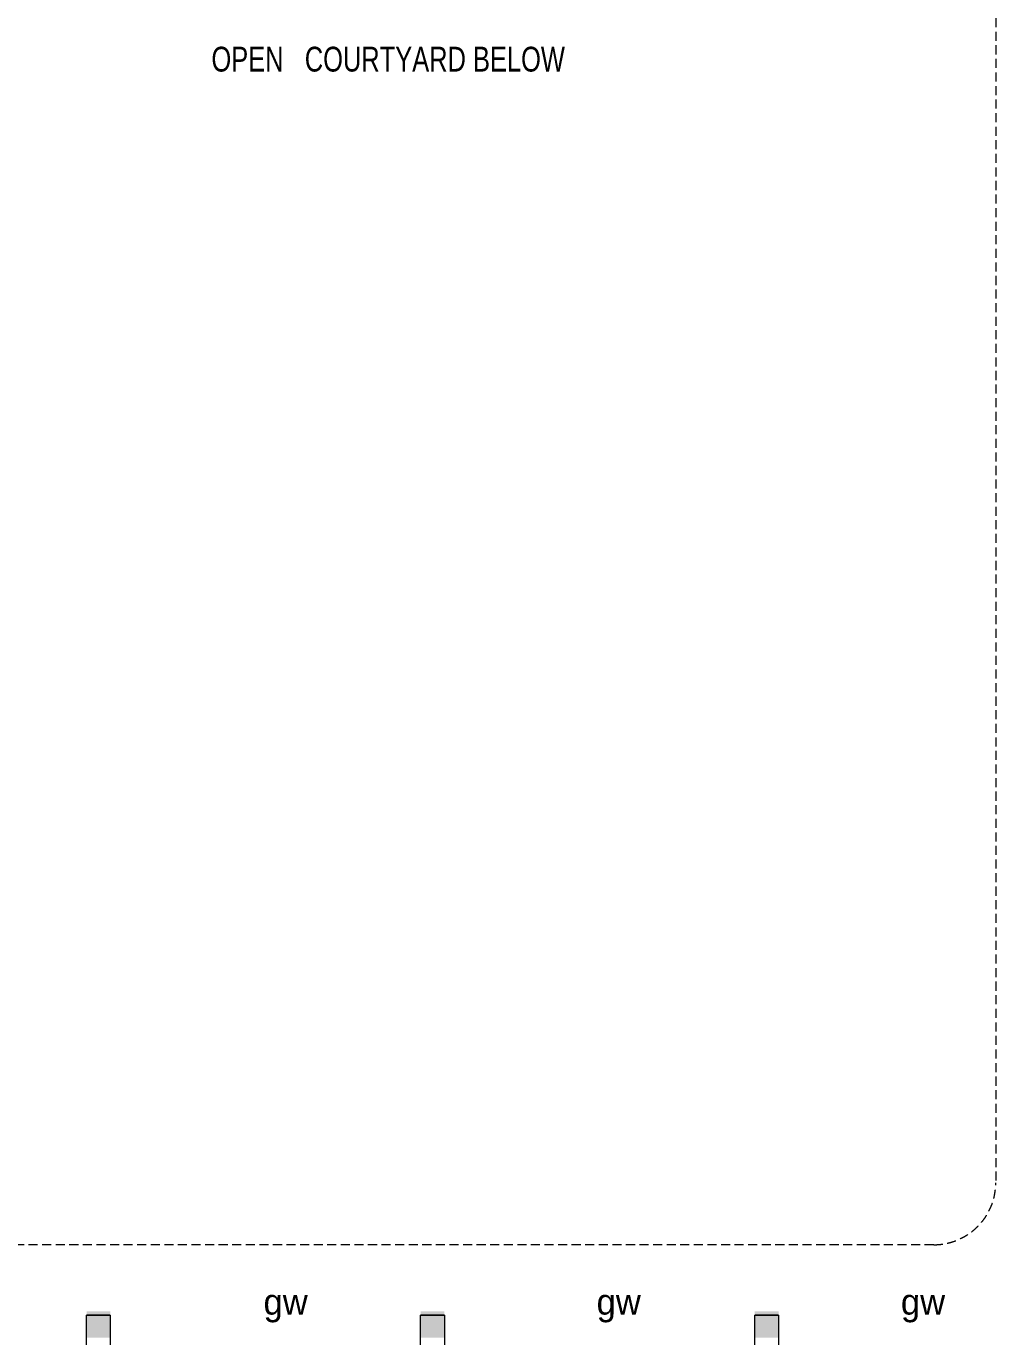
# Model space of a CAD drawing. Header units: metres. Extents: x 191982 to 427160, y -8904 to 80370.
# Drawn here: x 395335 to 404708, y 22497 to 35173 of the extents above; entities that cross this region are included whole.
import ezdxf

# ---------------------------------------------------------------- set-up
doc = ezdxf.new("R2010")
doc.units = ezdxf.units.M
doc.header["$LTSCALE"] = 700
doc.header["$MEASUREMENT"] = 0
doc.linetypes.add('HIDDEN2', pattern=[0.1875, 0.125, -0.0625])
doc.layers.add('NEW PLANS', color=7, linetype='Continuous', lineweight=9)
doc.layers.add('PLAN', color=7, linetype='Continuous', lineweight=9)
doc.styles.add('RVR', font='MOD20.TTF')
doc.styles.get("Standard").update_dxf_attribs({"font": 'swisscl.ttf'})

msp = doc.modelspace()

# ---------------------------------------------------------------- hatches: boundary and pattern name
at = {"layer": 'NEW PLANS'}
for points in [[(395917.772, 22741.692), (396147.772, 22741.692), (396147.772, 22511.692), (395917.772, 22511.692)], [(395917.772, 22486.692), (395917.772, 22706.692), (396147.772, 22706.692), (396147.772, 22486.692)], [(399147.772, 22741.692), (399377.772, 22741.692), (399377.772, 22511.692), (399147.772, 22511.692)], [(399147.772, 22486.692), (399147.772, 22706.692), (399377.772, 22706.692), (399377.772, 22486.692)], [(402377.772, 22741.692), (402607.772, 22741.692), (402607.772, 22511.692), (402377.772, 22511.692)], [(402377.772, 22486.692), (402377.772, 22706.692), (402607.772, 22706.692), (402607.772, 22486.692)]]:
    msp.add_hatch(color=256, dxfattribs=at).paths.add_polyline_path(points)

# ---------------------------------------------------------------- linework, layer by layer
at = {"layer": 'NEW PLANS', "linetype": 'HIDDEN2'}
for p, q in [((404707.772, 50081.692), (404707.772, 23986.692)), ((404107.772, 23386.692), (394417.772, 23386.692))]:
    msp.add_line(p, q, dxfattribs=at)
at = {"layer": 'NEW PLANS'}
for p, q in [((396147.772, 22706.692), (395917.772, 22706.692)), ((399377.772, 22706.692), (399147.772, 22706.692)), ((402607.772, 22706.692), (402377.772, 22706.692))]:
    msp.add_line(p, q, dxfattribs=at)
for points in [[(396147.772, 22256.692), (395917.772, 22256.692), (395917.772, 22706.692), (396147.772, 22706.692)], [(399377.772, 22256.692), (399147.772, 22256.692), (399147.772, 22706.692), (399377.772, 22706.692)], [(402607.772, 22256.692), (402377.772, 22256.692), (402377.772, 22706.692), (402607.772, 22706.692)]]:
    msp.add_lwpolyline(points, close=True, dxfattribs=at)
at = {"layer": 'NEW PLANS', "linetype": 'HIDDEN2'}
msp.add_arc((404107.772, 23986.692), 600, 270, 0, dxfattribs=at)

# ---------------------------------------------------------------- texts
at = {"layer": 'NEW PLANS'}
msp.add_text('OPEN   COURTYARD BELOW', height=240, dxfattribs=at).set_placement((397125.617, 34733.987))
at = {"layer": 'PLAN', "style": 'RVR'}
for p in [(397629.227, 22709.631), (400849.044, 22709.631), (403790.74, 22709.631)]:
    msp.add_text('gw', height=250, dxfattribs=at).set_placement(p)

doc.saveas('drawing.dxf')
